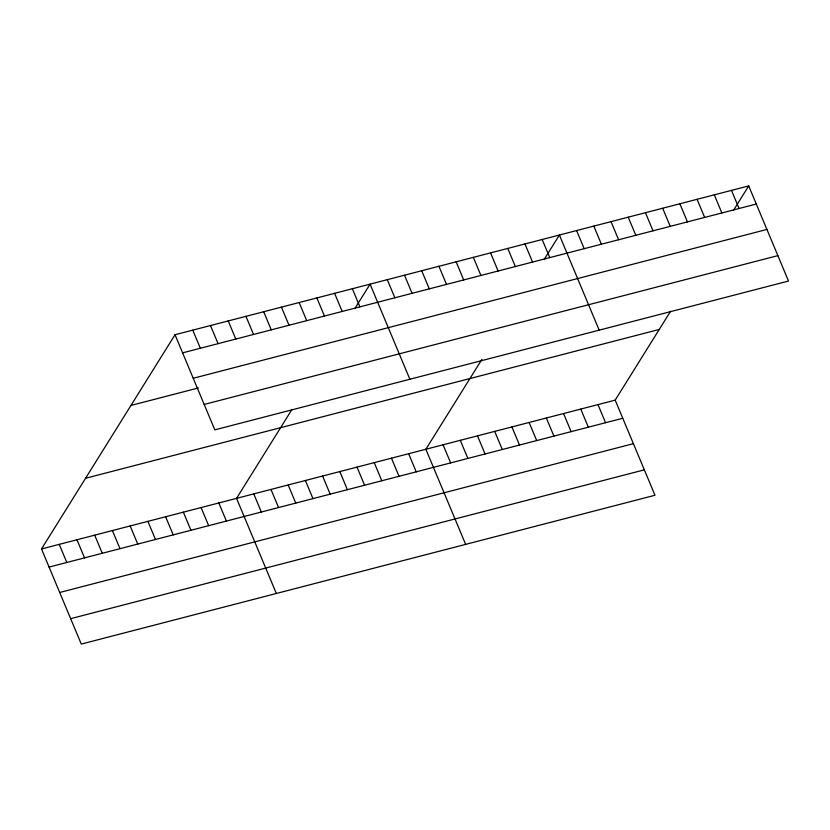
<?xml version="1.0" encoding="UTF-8"?>
<svg xmlns="http://www.w3.org/2000/svg" width="830" height="830" viewBox="0 0 830 830"><rect width="100%" height="100%" fill="white"/><g stroke="black" fill="none" stroke-linecap="round" stroke-linejoin="round"><path stroke-width="1.25" d="M670.599 311.24L615.186 400.143L654.974 495.261L81.288 644.08L41.5 548.962L175.026 334.739L748.712 185.92L788.5 281.038L214.814 429.857L175.026 334.739M291.963 409.46L236.55 498.363L276.338 593.481M354.784 308.687L370.076 284.14L409.875 379.258M481.908 359.338L425.863 449.258L465.651 544.376M544.096 259.572L559.399 235.035L599.187 330.153M733.409 210.467L748.712 185.92M182.61 352.854L756.286 204.035M193.234 378.262L766.92 229.443M130.964 405.434L198.349 387.952M204.19 404.449L777.866 255.63M85.563 478.267L659.248 329.448M41.5 548.962L615.186 400.143M49.074 567.077L622.759 418.258M59.708 592.485L633.394 443.666M70.664 618.672L644.339 469.853M731.5 190.381L739.074 208.496M714.288 194.853L721.872 212.968M697.076 199.314L704.66 217.429M679.874 203.775L687.448 221.89M662.662 208.247L670.235 226.362M645.45 212.708L653.023 230.823M628.237 217.169L635.811 235.284M611.025 221.641L618.609 239.756M593.813 226.102L601.397 244.217M576.611 230.564L584.185 248.678M542.187 239.497L549.761 257.611M597.974 404.604L605.547 422.719M524.975 243.958L532.549 262.072M580.761 409.076L588.335 427.191M507.763 248.419L515.347 266.544M563.549 413.537L571.133 431.652M490.551 252.891L498.135 271.005M546.337 417.998L553.921 436.113M473.339 257.352L480.923 275.467M529.125 422.47L536.709 440.585M456.137 261.813L463.711 279.938M511.923 426.931L519.497 445.046M438.925 266.285L446.499 284.4M494.711 431.393L502.285 449.507M421.713 270.746L429.286 288.861M477.499 435.864L485.073 453.979M404.501 275.207L412.085 293.322M460.287 440.325L467.871 458.44M387.288 279.679L394.873 297.794M443.075 444.787L450.659 462.901M352.345 288.736L359.93 306.851M408.661 453.72L416.235 471.834M334.615 293.343L342.199 311.458M391.449 458.181L399.023 476.296M316.884 297.939L324.468 316.054M374.237 462.642L381.81 480.767M299.153 302.535L306.726 320.66M357.025 467.114L364.598 485.228M281.422 307.142L288.996 325.256M339.812 471.575L347.397 489.69M263.691 311.738L271.265 329.852M322.6 476.036L330.184 494.161M245.96 316.344L253.534 334.459M305.399 480.508L312.972 498.623M228.229 320.94L235.803 339.055M288.186 484.969L295.76 503.084M210.488 325.536L218.072 343.651M270.974 489.43L278.548 507.545M192.757 330.143L200.341 348.258M253.762 493.902L261.336 512.017M218.819 502.959L226.393 521.074M201.088 507.566L208.662 525.681M183.357 512.162L190.931 530.277M165.626 516.758L173.2 534.883M147.896 521.365L155.469 539.479M130.165 525.961L137.739 544.075M112.424 530.557L120.008 548.682M94.693 535.163L102.277 553.278M76.962 539.759L84.546 557.874M59.231 544.366L66.815 562.481"/></g></svg>
